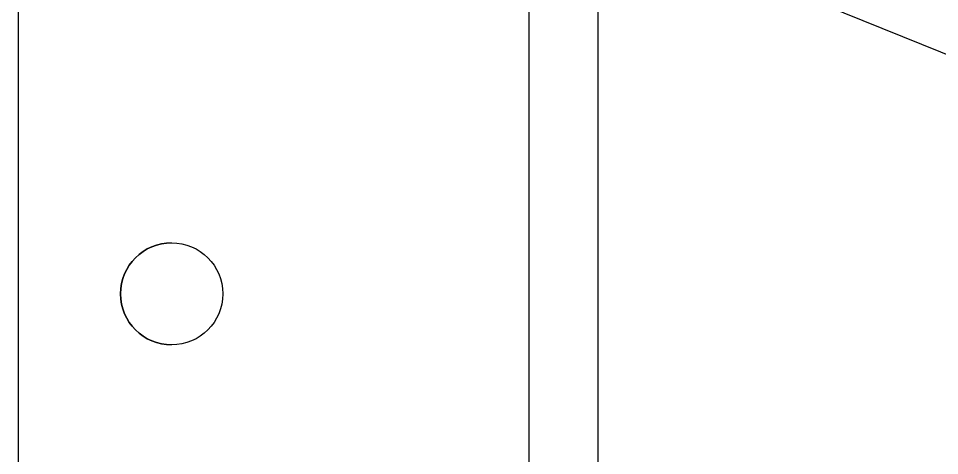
# Model space of a CAD drawing. Header units: millimetres. Extents: x 1770 to 79508, y 361 to 52020.
# Drawn here: x 10197 to 10557.8, y 3376.8 to 3548.2 of the extents above; entities that cross this region are included whole.
import ezdxf

# ---------------------------------------------------------------- set-up
doc = ezdxf.new("R2010")
doc.units = ezdxf.units.MM
doc.header["$LTSCALE"] = 0.2
doc.layers.add('ZZ-OBJE', color=3, linetype='Continuous')

msp = doc.modelspace()

# ---------------------------------------------------------------- linework, layer by layer
at = {"layer": 'ZZ-OBJE', "linetype": 'Continuous'}
msp.add_line((10424.08, 2584.58), (10424.08, 3969.52), dxfattribs=at)
at = {"layer": 'ZZ-OBJE', "color": 7, "linetype": 'Continuous'}
for p, q in [((10196.98, 2762.45), (10196.98, 3778.93)), ((10397.07, 2762.45), (10397.07, 3778.93))]:
    msp.add_line(p, q, dxfattribs=at)
msp.add_lwpolyline([(10414.16, 3593.36), (10694.72, 3479.93), (11915.99, 3479.93)], dxfattribs=at)
msp.add_circle((10257, 3440.22), 20.01, dxfattribs=at)
msp.add_arc((10257, 3440.22), 20.01, 90, 270, dxfattribs=at)

doc.saveas('drawing.dxf')
